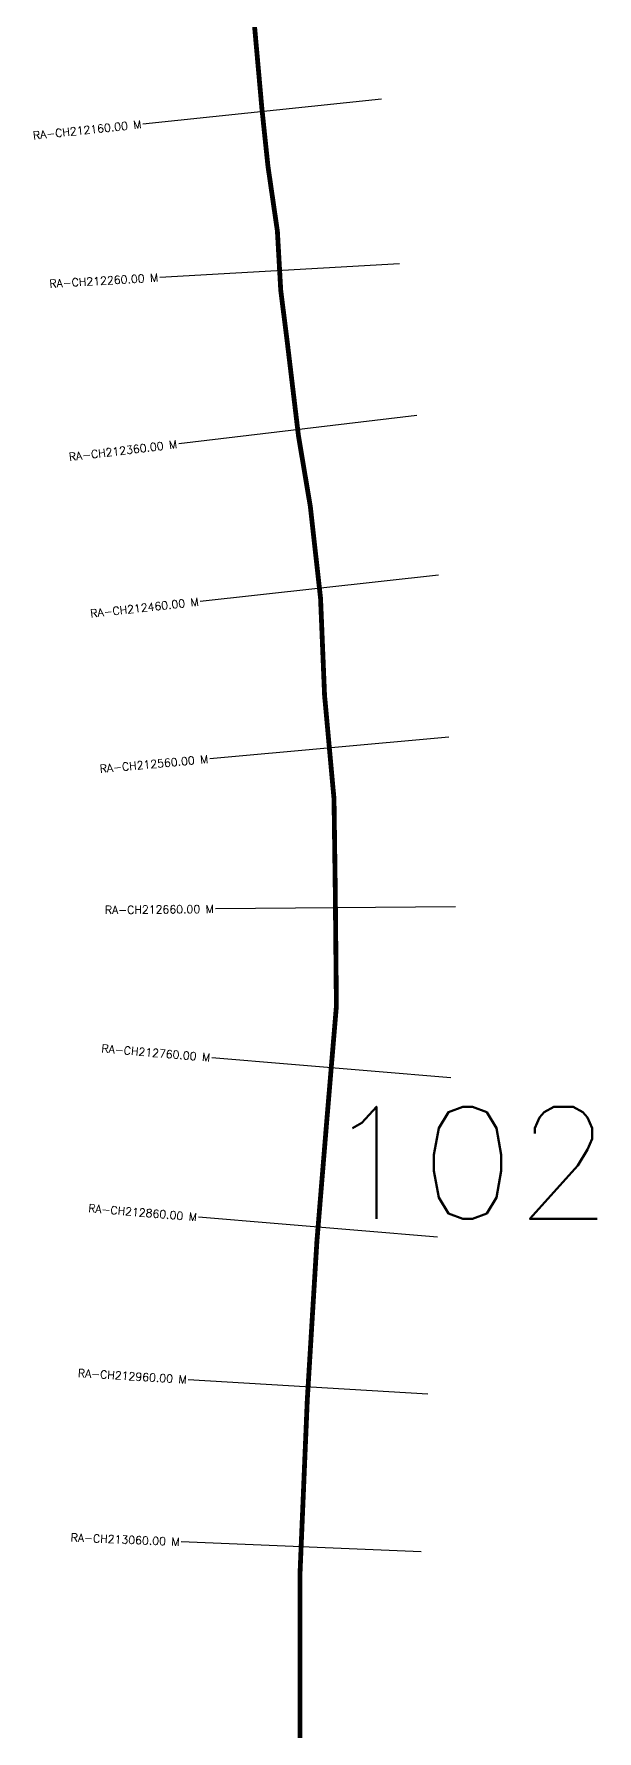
# Model space of a CAD drawing. Header units: metres. Extents: x 274520 to 277165, y 2070366 to 2073763.
# Drawn here: x 274680 to 275032, y 2071643 to 2072703 of the extents above; entities that cross this region are included whole.
import ezdxf
from ezdxf.enums import TextEntityAlignment as Align

# ---------------------------------------------------------------- set-up
doc = ezdxf.new("R2010")
doc.units = ezdxf.units.M
doc.header["$MEASUREMENT"] = 0
for name, color, linetype in [('CS', 134, 'Continuous'), ('CSMark', 6, 'Continuous'), ('NATURALLY PROTECTED', 3, 'Continuous')]:
    doc.layers.add(name, color=color, linetype=linetype)
doc.styles.get("Standard").update_dxf_attribs({"font": 'simplex.shx'})

msp = doc.modelspace()

# ---------------------------------------------------------------- linework, layer by layer
at = {"layer": 'CS'}
for p, q in [((274897.4, 2072662.2), (274748.2, 2072646.6)), ((274908.6, 2072559.3), (274758.8, 2072550.8)), ((274919.5, 2072464.6), (274770.6, 2072446.8)), ((274933.1, 2072364.9), (274784.1, 2072348.4)), ((274939.5, 2072263.7), (274790.1, 2072250.1)), ((274943.6, 2072157.7), (274793.6, 2072156.3)), ((274940.7, 2072050.9), (274791.3, 2072063.4)), ((274932.5, 2071951.3), (274783, 2071963.7)), ((274926.3, 2071853.2), (274776.6, 2071862.2)), ((274922.1, 2071754.7), (274772.2, 2071760.9))]:
    msp.add_line(p, q, dxfattribs=at)
at = {"layer": 'NATURALLY PROTECTED', "const_width": 3, "flags": 128}
msp.add_lwpolyline([(274818, 2072707.9), (274822.6, 2072656.5), (274826.4, 2072620.3), (274832.3, 2072579.8), (274834.4, 2072542.8), (274838.6, 2072509.4), (274845.5, 2072451.7), (274852.9, 2072407.7), (274859.3, 2072350.3), (274861.8, 2072289.7), (274867.7, 2072225.1), (274868.5, 2072167.6), (274869.2, 2072095.6), (274863.1, 2072022.9), (274857, 2071948.5), (274851, 2071849.7), (274846.5, 2071742.4), (274846.4, 2071635.3)], dxfattribs=at)

# ---------------------------------------------------------------- texts
at = {"insert": (274861.2, 2072032.7), "char_height": 70, "attachment_point": 1}
msp.add_mtext_dynamic_manual_height_columns('102', width=95.172, gutter_width=1, heights=[0], dxfattribs=at)
at = {"layer": 'CSMark'}
for s, rotation, p in [('RA-CH212160.00 M', 5.9763, (274747.3, 2072646.5)), ('RA-CH212260.00 M', 3.2527, (274757.8, 2072550.7)), ('RA-CH212360.00 M', 6.8358, (274769.6, 2072446.7)), ('RA-CH212460.00 M', 6.329, (274783.1, 2072348.3)), ('RA-CH212560.00 M', 5.2227, (274789.1, 2072250)), ('RA-CH212660.00 M', 0.5426, (274792.6, 2072156.3)), ('RA-CH212760.00 M', 355.1963, (274790.3, 2072063.5)), ('RA-CH212860.00 M', 355.2757, (274782, 2071963.8)), ('RA-CH212960.00 M', 356.5379, (274775.6, 2071862.3)), ('RA-CH213060.00 M', 357.6263, (274771.2, 2071760.9))]:
    msp.add_text(s, height=5, rotation=rotation, dxfattribs=at).set_placement(p, align=Align.MIDDLE_RIGHT)

doc.saveas('drawing.dxf')
